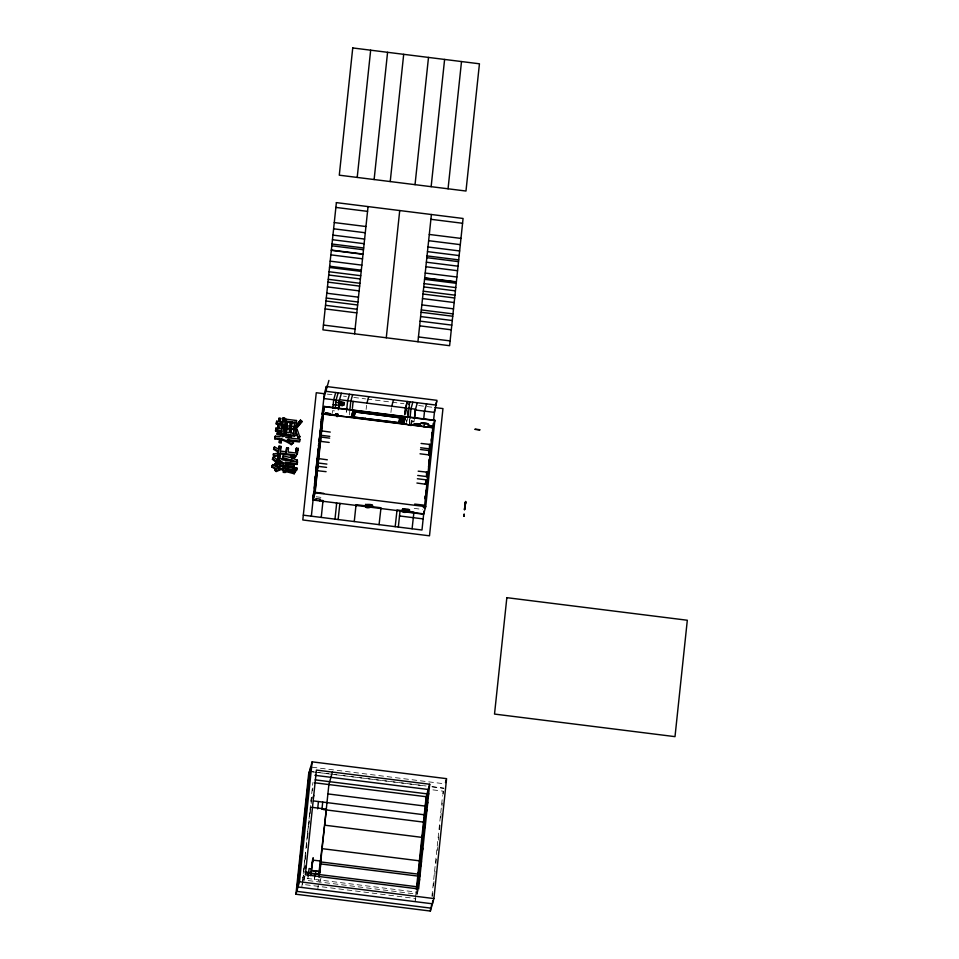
<?xml version="1.0" encoding="UTF-8"?>
<svg xmlns="http://www.w3.org/2000/svg" width="959" height="959" viewBox="0 0 959 959"><rect width="100%" height="100%" fill="white"/><g stroke="black" fill="none" stroke-linecap="round" stroke-linejoin="round"><path stroke-width="0.72" stroke-dasharray="4.79 3.6" d="M332.234 413.497L332.533 410.656L334.931 410.955M346.786 407.611L346.007 415.055L346.223 414.264M349.364 414.875L349.795 410.74M301.809 887.267L302.229 883.251M302.373 881.92L308.031 828.492M308.187 827.018L312.886 782.556M303.739 870.293L305.609 852.671M306.233 846.797L307.168 837.986M307.312 836.512L308.402 826.238M308.558 824.764L310.428 807.142L310.201 807.934M302.624 884.39L303.619 875.028L302.804 877.905L416.074 892.074L415.223 900.105M304.494 866.732L303.583 871.767M305.274 859.396L305.729 854.984M306.508 847.636L306.82 844.699M307.599 837.363L308.067 832.951M309.002 824.141L309.313 821.204M310.081 813.855L310.86 806.519M311.172 803.582L311.639 799.195M312.526 790.779L312.826 788.01M418.244 890.264L417.141 894.196L303.859 880.026L304.279 876.011M307.899 878.54L308.139 876.274M314.3 879.343L314.54 877.065M314.54 879.367L314.816 876.694M366.122 409.421L366.566 405.285M317.813 889.269L318.808 879.906M390.924 412.514L391.512 407.012M406.364 422.2L406.616 419.826M409.325 423.195L409.757 419.059M409.397 423.782L409.841 419.646M410.824 424.777L411.387 420.773L414.264 421.133L414.036 421.924L411.159 421.564M411.159 422.919L411.387 420.773M411.543 424.861L412.106 420.869M414.036 421.924L414.324 419.275M415.079 901.436L416.745 890.527M417.141 894.196L417.561 890.18M431.934 896.245L442.578 795.586M442.734 794.1L443.046 791.139L431.226 789.665M432.437 896.329L432.749 893.368M433.528 885.96L433.995 881.525M434.787 874.117L435.098 871.156M435.877 863.759L436.345 859.312M437.292 850.429L437.604 847.468M438.383 840.072L438.695 837.111M439.486 829.715L439.953 825.267M440.732 817.871L441.2 813.424M441.991 806.028L442.303 803.067M443.238 794.184L443.549 791.223M346.331 411.902L346.571 410.979M406.604 422.092L408.066 416.925M412.598 421.744L412.826 420.953M413.317 421.828L413.545 421.049M310.98 800.609L311.795 797.72M303.859 880.026L304.974 876.094M319.862 882.028L320.977 878.096M327.247 394.113L333.145 394.844M343.478 396.139L346.427 396.511M353.799 397.434L365.607 398.908M367.081 399.1L390.685 402.049M392.159 402.229L403.955 403.703M418.711 405.549L433.456 407.395M414.24 508.39L422.571 509.433M316.17 496.774L323.327 497.673M312.154 767.212L443.621 783.707M309.445 771.396L313.881 771.947M315.355 772.127L426.144 785.996M432.053 786.728L443.873 788.214M312.394 771.815L316.83 772.367M318.304 772.558L426.144 786.044M432.041 786.776L443.861 788.262M305.537 884.749L415.906 898.559"/><path stroke-width="1.44" d="M285.65 464.995L285.374 467.357L285.65 464.995L287.352 464.54L287.209 466.781L293.886 467.009L294.137 464.636L287.736 464.444L285.291 462.106L297.278 463.605L297.47 461.782L296.559 461.663L297.422 460.188L292.063 458.15L295.624 456.256L297.014 454.23M279.477 458.282L279.237 459.121L277.583 458.917L277.822 458.078L279.477 458.282L278.733 459.529L283.996 463.305L279.836 463.832L279.8 466.002L280.04 465.163L275.976 462.418L274.981 463.832L280.088 467.285L278.266 467.98L272.788 464.576L271.924 466.11L276.324 468.723L274.646 470.162L276.192 471.516L276.42 470.677L281.766 468.531L283.732 470.114L283.408 472.379L285.231 472.523L285.542 468.4L296.619 469.778L296.81 467.92L285.614 466.53M283.912 464.923L283.576 468.819L283.912 464.923L280.376 465.379L283.804 467.98M283.408 472.379L283.732 470.114M275.533 430.891L275.76 430.052L277.786 430.303L277.547 431.142L275.533 430.891L275.976 428.11L277.99 428.361L278.518 423.422L276.492 423.159L276.252 423.998L278.278 424.25L278.518 423.422M276.252 423.998L276.695 421.217L278.721 421.469L279.069 418.22L280.699 418.424L280.112 422.511L280.352 421.672L282.557 421.948L282.977 417.98L284.703 418.196L283.696 426.24L283.936 425.4L285.506 425.592L286.178 419.227L296.535 420.522L296.007 425.52L300.503 420.114L301.905 421.301L301.665 422.14L297.026 427.786L295.732 426.779L295.959 425.952L297.266 426.947L297.026 427.786M274.861 438.886L275.101 438.047L279.872 438.647L279.632 439.486L274.861 438.886L275.065 436.992L275.305 436.165L280.076 436.753L281.622 430.783L279.417 430.507L279.177 431.346L281.383 431.622L281.622 430.783M275.76 430.052L275.976 428.11M276.492 423.159L276.695 421.217M275.101 438.047L275.305 436.165M277.211 434.403L277.439 433.564L279.069 433.768L278.841 434.607L277.211 434.403L277.547 431.142M275.736 428.949L277.762 429.2L278.278 424.25M278.601 421.229L279.069 418.22M277.439 433.564L277.786 430.303M278.841 434.607L279.417 430.507M280.148 423.626L279.62 428.565L281.826 428.841L282.354 423.902L280.148 423.626L279.908 424.453L282.114 424.729L282.354 423.902M277.583 458.917L278.158 454.878L273.771 455.861L273.531 456.7L277.918 455.717M278.542 451.186L278.11 453.883L278.542 451.186L273.842 448.548L274.478 446.882L278.757 449.22L279.081 446.163L280.891 446.391L280.4 451.078L286.226 451.809L286.645 447.865L288.479 448.093L288.06 452.037L295.528 452.972L296.307 449.064M278.625 449.04L279.081 446.163M295.959 425.952L295.516 430.231L296.775 429.524L297.746 430.915L299.819 437.232L298.129 437.915L295.456 430.747L294.964 435.434L290.397 434.871L291.2 436.273L285.782 437.472L299.855 439.234L299.652 441.116L299.412 441.955L287.304 440.445L287.544 439.606L293.538 442.842L291.536 443.837A36.814 34.668 15.8 0 0 284.284 439.929L281.682 438.958L281.119 442.854L279.309 442.626L279.632 439.486M277.822 458.078L278.158 454.878M279.309 442.626L279.872 438.647M281.383 431.622L281.023 435.05L281.263 434.211M281.586 429.68L282.114 424.729M279.56 457.611L280.184 453.02L294.557 454.818L293.442 456.568L290.937 457.803M280.28 450.742L280.891 446.391M281.119 442.854L281.335 440.816M280.184 453.02L279.656 458.018L282.761 459.936L296.139 461.615L282.701 457.563L282.473 458.402L293.07 461.315M282.15 434.499L281.91 435.338L282.965 434.595L282.15 434.499L281.898 436.813L290.014 434.811L289.774 435.65L284.367 434.978L285.291 427.678L283.72 427.486L283.48 428.325L285.051 428.517M282.725 435.434L283.72 427.486M284.367 434.978L285.291 427.678M286.297 432.101L286.885 427.882L289.666 428.229L289.186 432.749L286.405 432.401L286.178 433.228M287.568 421.397L286.873 426.635L287.568 421.397L290.349 421.744L289.654 426.983M286.405 432.401L286.885 427.882M285.986 452.636L286.645 447.865M290.613 432.641L291.2 428.421L294.041 428.781L293.334 434.127L293.562 433.288L290.733 432.941L291.2 428.421M291.896 421.936L291.188 427.175L291.896 421.936L294.725 422.284L294.029 427.522L294.269 426.695L291.428 426.335M297.278 453.703L298.261 448.44L296.403 448.153L295.744 452.085M297.937 450.191L298.261 448.44M285.542 468.4L285.303 469.239L296.379 470.617L296.81 467.92M287.736 464.444L287.496 465.283L285.051 462.945L297.038 464.444L297.47 461.782M414.456 417.944L415.307 409.984L434.427 412.382L436.98 400.335L326.348 386.501L324.298 393.741L322.164 413.94L324.238 406.436L434.871 420.282L425.736 506.64L423.686 513.88L312.79 500.011L315.235 480.363M314.708 484.343L317.837 452.252L319.119 447.11L318.352 450.215M319.083 446.462L318.508 445.935L321.433 421.457M321.265 419.886L323.95 406.652L434.847 420.533M311.351 516.182L313.905 492.015M314.312 488.179L316.038 471.804M317.093 461.854L317.849 454.746M317.837 452.252L318.772 445.971M318.999 441.296L319.743 436.789M320.03 434.139L320.738 427.354M321.78 417.525L320.857 426.228L321.157 423.986M313.149 496.534L313.977 491.751M314.444 484.307L315.691 475.976L315.331 482.389M316.722 465.75L315.979 470.27M317.165 461.591L317.525 458.186M318.208 452.3L319.083 443.909L318.4 451.473M319.263 441.332L319.815 436.525M320.102 433.876L320.462 430.459M320.594 426.204L321.84 417.86M321.157 425.424L322.104 417.896L321.876 421.061M318.832 446.367L319.383 444.341M322.212 417.908L320.965 426.24M316.938 470.401L317.932 466.182M317.837 461.95L318.196 458.534L327.331 459.805M320.246 439.15L320.546 441.488M320.774 434.223L321.133 430.819L330.268 432.089M312.79 500.011L314.84 492.77L323.95 406.652M324.238 406.436L315.103 492.794L313.054 500.047M326.348 386.501L325.844 391.296L436.477 405.13M325.437 414.096L325.76 412.969L330.531 413.82L325.76 412.969M330.244 414.696L330.555 413.569M321.241 517.416L322.943 501.281M332.797 408.234L333.684 399.771L335.734 392.531M357.204 177.427L370.665 50.192M335.194 408.534L336.082 400.083L338.131 392.83M335.266 415.319L335.71 413.785L337.808 414.3L335.71 413.785M338.359 409.721L339.342 400.478L341.392 393.238M338.587 408.93L339.054 404.494L344.125 405.13L344.389 402.6L339.318 401.965L339.102 402.756M339.318 401.965L339.558 399.699L405.441 407.935L407.263 401.473L404.734 414.6L405.441 407.935M341.824 405.657L342.315 402.348M342.519 405.741L342.998 402.432M334.991 519.131L336.693 503.007L336.453 503.871M346.726 409.553L347.661 400.706L349.484 394.245M354.59 333.816L368.052 206.581M295.935 894.232L308.618 774.321L312.154 761.842L446.582 778.66L433.9 898.559L430.363 911.05L295.935 894.232L299.472 881.753L312.154 761.842M309.445 771.396L296.751 891.355L431.178 908.173L431.49 905.212M310.68 767.032L297.985 886.991L432.413 903.798L432.725 900.837M338.155 519.526L339.858 503.403L339.606 504.266M349.939 409.373L350.814 401.102L352.648 394.64M374.118 179.537L387.58 52.301M351.485 416.793L403.811 423.339L351.485 416.793L352.9 411.651L405.189 418.448L354.351 411.831M352.672 411.974L351.569 416.086L354.015 416.578L355.657 411.327M352.373 408.414L353.116 401.389M352.996 410.991L354.962 410.955M308.139 876.274L309.098 868.53L311.471 868.818M310.62 875.543L313.221 858.101M311.579 866.48L312.023 862.273M318.448 801.544L317.669 808.857L317.897 808.077M312.958 858.065L311.052 872.702L304.866 871.923M314.816 876.694L315.895 871.228M321.936 809.396L322.715 802.072M354.267 521.54L355.969 505.417M390.229 181.551L403.691 54.327M311.124 873.265L318.891 873.985M319.347 869.633L319.815 865.282M319.083 873.445L320.75 861.038L319.083 877.233M320.857 860.463L324.442 826.646M425.4 824.86L421.864 837.351L324.598 825.172L328.889 784.558L332.425 772.079M320.186 863.052L326.432 809.144L311.675 807.298M319.371 874.56L321.289 861.11L312.394 860.079M365.475 505.908L365.847 504.59L365.487 505.92L366.242 506.016M365.607 504.518C382.809 503.415 362.67 512.43 365.619 504.422M366.254 505.92L366.098 506.544L366.602 504.686L366.29 505.837M367.573 504.985L367.117 506.676L367.621 504.806L366.817 504.89M367.741 505.369L367.429 506.532L368.268 506.364L367.896 504.842C366.302 507.239 368.987 507.323 368.652 504.937L367.848 505.021M368.376 506.963L368.951 504.937M386.273 337.772L399.723 210.548M368.652 504.937L367.812 505.105M368.879 506.16L369.191 504.997L368.676 506.867L368.7 506.112M369.671 506.064L369.431 506.963L369.946 505.093L368.915 505.98M370.522 506.832L369.706 506.891L370.162 505.309L370.953 505.321L370.654 506.388L369.91 506.196L370.725 506.124M370.198 505.237L369.694 506.999M370.618 506.46L370.45 507.095L370.953 505.273L370.462 506.987M371.553 506.951L370.809 506.76M371.109 505.705L370.845 506.688L371.624 506.688L371.936 505.525L371.229 505.261L370.725 507.119M371.613 506.676L371.984 505.357L371.181 505.441M379.069 524.645L380.987 507.767L371.912 506.628M415.031 184.655L428.493 57.42M402.432 417.884L401.246 422.188L403.679 422.679L399.052 421.972L400.299 417.621M405.501 416.805L402.684 416.674M395.18 526.659L397.038 509.972L402.157 510.608M431.142 186.669L444.604 59.446M398.333 527.054L400.047 510.931M417.944 341.74L431.406 214.504M409.984 418.268L411.003 408.63L412.838 402.169M402.612 509.912L402.312 511.075L402.816 509.205L402.66 509.84L403.571 509.301L403.068 511.063M402.576 509.145C419.694 507.934 399.879 517.093 402.588 509.049M403.427 509.828L402.312 510.979M404.362 510.32L403.331 511.207L403.835 509.337L403.607 510.236M404.087 511.303L404.59 509.433L403.787 509.517M404.135 511.123L404.59 509.433M404.566 510.524L404.35 511.327L404.866 509.469L404.578 510.536L406.628 510.799M407.072 424.31C413.916 427.786 413.017 421.936 419.095 424.13M414.54 418.484L415.523 409.205L407.839 408.234M405.345 511.483L405.909 509.565M404.806 509.637L405.609 509.661L405.393 510.703M405.693 511.315L406.148 509.625C404.123 513.7 408.762 509.697 406.077 509.888M405.705 511.219L406.832 509.984M407.119 509.936L407.923 509.948L406.676 511.519L407.767 510.476M407.012 510.38L407.179 509.756L406.664 511.615M407.479 511.435L407.935 509.852M408.522 511.579L407.695 511.65L408.714 510.871M407.959 510.775L408.198 509.888L407.683 511.746M408.75 510.679L408.438 511.842L408.954 509.972L407.971 510.679M419.874 425.904C418.328 420.677 431.994 422.559 427.966 426.923M420.33 424.286L414.132 423.77M412.082 528.781L413.952 512.082L408.834 511.447M422.907 426.539L432.821 427.522M423.662 419.407L424.525 411.135L426.587 403.895M448.057 188.791L461.507 61.556M428.397 425.556L433.276 425.904L428.301 425.544M425.245 484.199L426.252 479.728L425.772 484.271L416.925 483.036M426.515 472.092L426.575 476.695L427.055 472.152L418.184 471.169M429.452 444.365L429.5 448.98L429.992 444.437L421.109 443.454M423.327 507.359L423.566 505.081L414.696 504.098M423.974 511.135L421.984 530.015L303.32 515.175M433.264 423.398L424.322 508.354M433.552 420.641L434.679 409.984M426.503 490.181L425.328 497.565M429.932 455.165L430.483 450.37L430.135 451.497M430.567 449.112L431.118 444.305L430.771 445.444M431.25 440.948L432.737 431.73L431.61 438.527M416.362 889.401L426.168 796.725L429.692 784.246L316.422 770.077L305.346 874.788L418.615 888.957L429.692 784.246M417.704 888.837L428.217 789.485L314.936 775.316M463.712 516.302C464.779 510.344 463.605 517.968 463.964 515.379M464.899 508.246L465.618 501.521L465.067 507.838M479.8 430.004L475.089 429.392M479.812 429.704L475.065 429.141M430.363 911.05L430.675 908.089M286.621 471.744L287.209 469.383L294.976 471.456L294.209 473.77L286.621 471.744L286.861 470.905L294.449 472.931L294.976 471.456M354.219 416.422L351.605 415.738M400.167 416.146L402.54 416.697M401.785 422.128L403.08 417.68M402.828 422.38L404.039 418.088M282.473 458.402L283.169 455.849L289.426 457.359L294.557 454.818M280.46 419.251L280.699 418.424M277.762 429.2L277.99 428.361M278.314 452.025L273.603 449.387L273.842 448.548M274.478 446.882L273.603 449.387M282.977 417.98L282.318 422.787L282.557 421.948M278.35 453.044L273.375 454.075L273.531 456.7M272.428 459.289L273.711 456.987L279.704 461.902L279.477 462.741L277.954 463.796L272.428 459.289L273.711 456.987M284.463 419.035L284.703 418.196M280.124 434.942L280.352 434.103M276.324 468.723L276.084 469.562L271.685 466.949L271.924 466.11M272.788 464.576L271.685 466.949M286.178 419.227L285.267 426.431L285.506 425.592M281.682 438.958L281.443 439.797L284.056 440.756A36.814 34.668 15.8 0 1 291.296 444.676L293.538 442.842M279.848 468.112L274.742 464.671L274.981 463.832M275.976 462.418L274.742 464.671M282.977 463.509L278.494 460.356L278.733 459.529M277.954 463.796L279.704 461.902M290.349 421.744L290.109 422.583L287.34 422.236M278.038 468.819L278.266 467.98M289.666 428.229L289.426 429.069L286.645 428.721M282.929 456.688L283.169 455.849M288.251 437.712L290.961 437.1L290.397 434.871M294.725 422.284L294.497 423.123L291.656 422.775M276.192 471.516L281.526 469.371L281.766 468.531M290.961 437.1L291.2 436.273M288.239 448.932L288.479 448.093M294.041 428.781L293.802 429.608L290.973 429.26M296.307 421.349L296.535 420.522M291.296 444.676L291.536 443.837M295.456 430.747L298.129 437.915M294.964 435.434L294.725 436.273L290.169 435.698M296.547 430.363L296.775 429.524M287.209 466.781L287.352 464.54M296.487 425.376L300.503 420.114M286.969 470.222L287.209 469.383M296.403 448.153L296.163 448.992L298.033 449.28M299.616 440.073L299.855 439.234M293.898 465.475L294.137 464.636M297.182 461.015L297.422 460.188M294.209 473.77L294.449 472.931M297.038 464.444L297.278 463.605M296.379 470.617L296.619 469.778M328.913 380.447L323.794 398.536L339.342 400.478M321.744 420.318L321.733 422.164M321.864 420.486L321.589 423.303M321.037 425.856L321.193 423.075M318.508 445.935L319.083 443.909M318.975 446.45L319.059 445.12M319.011 447.098L318.496 449.531M318.1 452.288L318.376 449.963M315.115 478.002L315.691 475.976M315.391 478.157L316.062 476.024L314.852 483.24M315.715 479.056L314.816 484.355M339.054 404.494L338.839 405.285L333.181 404.602M340.229 402.085L339.738 405.393L339.966 404.614M340.924 402.169L340.433 405.477L340.661 404.698M337.136 416.709L337.844 414.048M337.964 414.839L337.736 415.631L323.267 413.82M341.62 402.253L341.128 405.573L341.344 404.782M315.523 500.358L316.014 498.608L320.282 499.148L319.791 500.886M343.478 403.307L343.694 402.516M344.389 402.6L344.173 403.391L335.842 402.348M322.703 502.156L323.135 500.598L319.982 500.202M352.66 416.29L353.703 412.382M355.154 411.387L353.703 416.218M353.967 416.326L355.393 411.291M366.925 403.116L368.759 396.666M365.103 419.059L365.331 418.268M355.717 506.292L356.185 504.662L365.247 505.801M391.728 406.22L393.562 399.759M389.905 422.152L390.133 421.373M399.771 417.549L399.004 422.02M400.167 421.984L401.365 417.752M401.677 422.356L402.876 418.124M403.499 422.128L404.698 417.884M403.907 422.451L405.106 418.22L403.811 423.339M408.942 404.362L409.673 401.773L408.066 416.925L406.568 408.138M406.244 423.387L406.017 424.178L353.499 417.609M410.824 424.777L411.039 423.986M415.307 409.984L417.357 402.744M312.994 798.056L313.737 795.443M423.854 426.659L424.657 423.782M405.609 509.565L405.106 511.423L405.345 510.536L404.59 510.44M435.961 403.955L436.645 401.545M305.597 868.039L306.329 865.414M432.545 428.649L434.871 420.282M432.449 433.971L432.629 431.718M326.204 809.935L326.432 809.144M312.634 860.367L313.197 858.353M312.454 862.081L313.018 860.079M430.291 449.987L430.639 448.848M324.598 825.172L324.813 824.392M429.656 456.04L429.968 454.902M429.164 460.68L429.98 457.791L428.877 464.492M429.356 463.185L429.692 460.032M428.493 466.997L429.033 463.353M427.846 473.159L428.158 472.02L427.366 477.702M322.332 847.864L322.104 848.655L419.383 860.822L422.919 848.331M427.043 480.735L427.366 479.596L426.563 485.278M320.929 861.146L320.702 861.937L417.98 874.105L421.504 861.614M320.714 863.112L321.289 861.11M425.94 491.763L426.611 489.629L425.508 496.33M426.264 492.662L425.125 498.836M318.868 874.236L319.683 871.192M465.487 503.595L465.618 501.521M463.868 516.326L464.156 515.139M428.709 793.608L425.173 806.087L327.894 793.92M427.786 802.287L424.25 814.778L313.461 800.921M427.007 809.612L423.482 822.103L323.363 809.576M421.301 863.579L417.764 876.07L320.498 863.903M445.467 782.58L446.211 779.967M420.174 874.236L416.638 886.727L305.909 872.87M419.61 879.583L416.889 889.197L426.983 793.848L315.151 779.859M297.518 452.864L295.384 457.083L291.836 458.989M278.494 460.356L279.237 459.121M297.266 426.947L301.905 421.301M298.369 437.076L300.059 436.393M285.422 465.834L287.113 465.379M280.148 466.218L283.684 465.762M287.448 465.942L294.125 466.17M283.648 471.552L285.47 471.684M335.878 207.42L367.549 211.376M430.891 219.299L462.562 223.267M334.271 222.56L365.942 226.528M429.296 234.452L460.967 238.407M333.612 228.793L365.283 232.761M428.637 240.685L460.308 244.641M332.941 235.111L364.612 239.067M427.966 246.99L459.637 250.958M332.461 239.726L364.132 243.694M427.474 251.618L459.145 255.573M332.006 244.018L363.677 247.985M427.019 255.909L458.69 259.865M331.814 245.792L363.485 249.748M426.839 257.671L458.51 261.639M331.358 250.083L363.029 254.039M331.334 250.335L363.005 254.291M426.359 262.215L458.03 266.182M330.855 254.854L362.526 258.81M425.88 266.734L457.551 270.702M330.184 261.16L361.867 265.128M425.209 273.051L456.88 277.007M424.693 277.87L456.376 281.826M329.656 266.23L361.327 270.198M424.669 278.122L456.34 282.078M329.524 267.453L361.195 271.409M424.537 279.333L456.22 283.301M329.069 271.745L360.74 275.701M424.094 283.624L455.765 287.592M328.721 275.017L360.392 278.985M423.746 286.909L455.417 290.865M328.266 279.309L359.937 283.277M423.291 291.2L454.962 295.156M327.966 282.138L359.637 286.106M422.991 294.029L454.662 297.985M422.511 298.573L454.182 302.541M327.463 286.909L359.134 290.877M421.84 304.89L453.511 308.846M326.791 293.226L358.474 297.182M326.288 298.045L357.959 302.001M421.301 309.925L452.984 313.893M421.061 312.262L452.732 316.23M325.976 301.018L357.647 304.986M420.605 316.554L452.276 320.522M325.521 305.31L357.192 309.277M325.137 308.918L356.808 312.886M420.114 321.145L451.797 325.113M419.622 325.832L451.293 329.8M323.435 325.053L355.106 329.021M418.448 336.945L450.119 340.901M324.298 393.741L316.266 392.734L302.804 519.97L429.5 535.817L442.962 408.582L434.93 407.587M420.665 423.279L428.661 424.286M339.09 415.798L344.485 416.47M345.827 416.638L352.373 417.465M414.935 425.293L421.912 426.156M321.9 413.904L432.797 427.774M432.629 432.293L431.562 439.69L431.838 436.345M432.341 432.893L432.269 435.985M432.113 434.139L432.113 437.136M287.113 425.796L289.882 426.144M321.193 435.302L329.812 436.381M420.653 447.745L428.985 448.788M321.013 437.064L329.632 438.143M420.474 449.507L428.805 450.55M284.607 434.139L290.014 434.811M320.558 441.356L329.177 442.435M420.018 453.799L428.349 454.842M287.544 439.606L299.652 441.116M319.203 444.592L318.856 447.074M429.872 458.342L428.697 465.726M429.584 458.953L429.105 464.683M279.537 441.787L281.359 442.015M318.76 446.63L318.975 448.213M429.236 460.632L429.308 464.096M318.556 448.56L318.472 451.209M279.956 453.859L294.329 455.657M318.268 463.017L326.887 464.096M417.728 475.46L426.048 476.503M316.71 462.957L315.907 470.521M317.92 466.302L326.539 467.381M417.381 478.745L425.712 479.788M316.914 470.653L326.084 471.672M292.375 468.232L296.583 468.759M426.216 490.792L426.096 493.609M315.667 477.186L315.259 479.656M426.072 491.32L425.376 497.961M425.784 493.969L425.64 496.87M465.487 502.168L464.552 509.481L464.851 506.052M465.331 502.696L465.187 505.597M465.511 503.055L464.492 509.864L464.647 507.539M465.103 503.943L465.103 506.927M315.199 492.303L323.782 493.382M314.84 492.77L425.736 506.64M366.59 504.782L365.799 504.758L366.542 504.961M369.131 505.177L369.934 505.201M402.768 509.385L403.559 509.409M406.101 509.804L406.904 509.828M408.15 510.056L408.942 510.08M366.794 504.973L367.561 505.081M369.107 505.261L369.886 505.381M370.138 505.393L370.905 505.501M402.744 509.469L403.511 509.577M403.763 509.601L404.53 509.708M404.782 509.732L405.549 509.84M407.096 510.02L407.875 510.128M408.126 510.152L408.894 510.26M365.703 505.117L366.47 505.225L365.631 505.381M366.722 505.237L367.489 505.345L366.65 505.501M369.035 505.537L369.802 505.645M370.054 505.657L370.821 505.765M371.085 505.789L371.852 505.896M403.691 509.864L404.458 509.972M404.71 509.996L405.477 510.104M406.005 510.152L406.772 510.26M407.024 510.284L407.791 510.392M408.043 510.416L408.822 510.524M367.669 505.633L368.484 505.561M368.963 505.801L369.778 505.729M369.982 505.92L370.797 505.861M371.001 506.052L371.828 505.98M402.588 509.996L403.415 509.936M403.619 510.128L404.434 510.056M404.638 510.26L405.453 510.188M405.933 510.416L406.748 510.356M366.374 505.573L365.571 505.561L366.314 505.753M366.602 505.681L367.393 505.705M368.412 505.825L367.621 505.813L369.659 506.172M370.953 506.232L371.744 506.244M403.331 510.2L402.54 510.176L403.283 510.38M405.873 510.596L406.676 510.62M406.904 510.727L407.695 510.739M366.566 505.777L367.345 505.884M370.929 506.316L371.696 506.424M403.535 510.392L404.302 510.5M406.88 510.811L407.647 510.919M407.899 510.943L408.666 511.051M312.982 499.327L315.715 499.675M366.494 506.04L367.261 506.148L366.422 506.304M367.513 506.16L368.292 506.268M368.807 506.328L369.587 506.436L368.736 506.592M369.838 506.46L370.606 506.568L369.754 506.724M402.444 510.536L403.212 510.644L402.372 510.799M403.463 510.656L404.23 510.763L403.391 510.931M404.482 510.787L405.249 510.895M405.777 510.955L406.544 511.063M406.796 511.075L407.575 511.183M407.827 511.207L408.594 511.315M365.403 506.172L366.218 506.1M370.785 506.843L371.601 506.772M404.41 511.051L405.225 510.979M406.724 511.339L407.539 511.279M407.743 511.471L408.57 511.399M365.355 506.352L366.17 506.28M366.374 506.472L367.189 506.412M368.688 506.772L369.503 506.7M403.343 511.099L404.159 511.039M404.362 511.231L405.178 511.159M400.011 511.267L423.65 514.228M399.507 515.954L423.159 518.903M314.336 782.736L426.168 796.725M311.915 870.472L319.659 871.443M311.627 870.688L320.162 871.755M299.472 881.753L433.9 898.559M290.769 471.073L294.737 472.296M272.668 458.45L278.194 462.957M281.526 469.371L283.492 470.953M300.263 420.953L301.665 422.14M274.885 469.323L276.42 470.677M276.731 460.092L279.477 462.741M273.375 454.075L273.771 455.861M279.836 463.832L280.04 465.163M336.381 202.625L322.919 329.848L449.615 345.696L463.077 218.472L336.381 202.625M352.744 47.95L339.282 175.185L465.978 191.033L479.44 63.797L352.744 47.95M366.446 506.208L366.865 504.71L366.482 506.136M428.817 450.43L428.865 455.034L428.817 450.43M506.843 597.673L494.52 714.071L675.004 736.644L687.315 620.245L506.843 597.673"/></g></svg>
